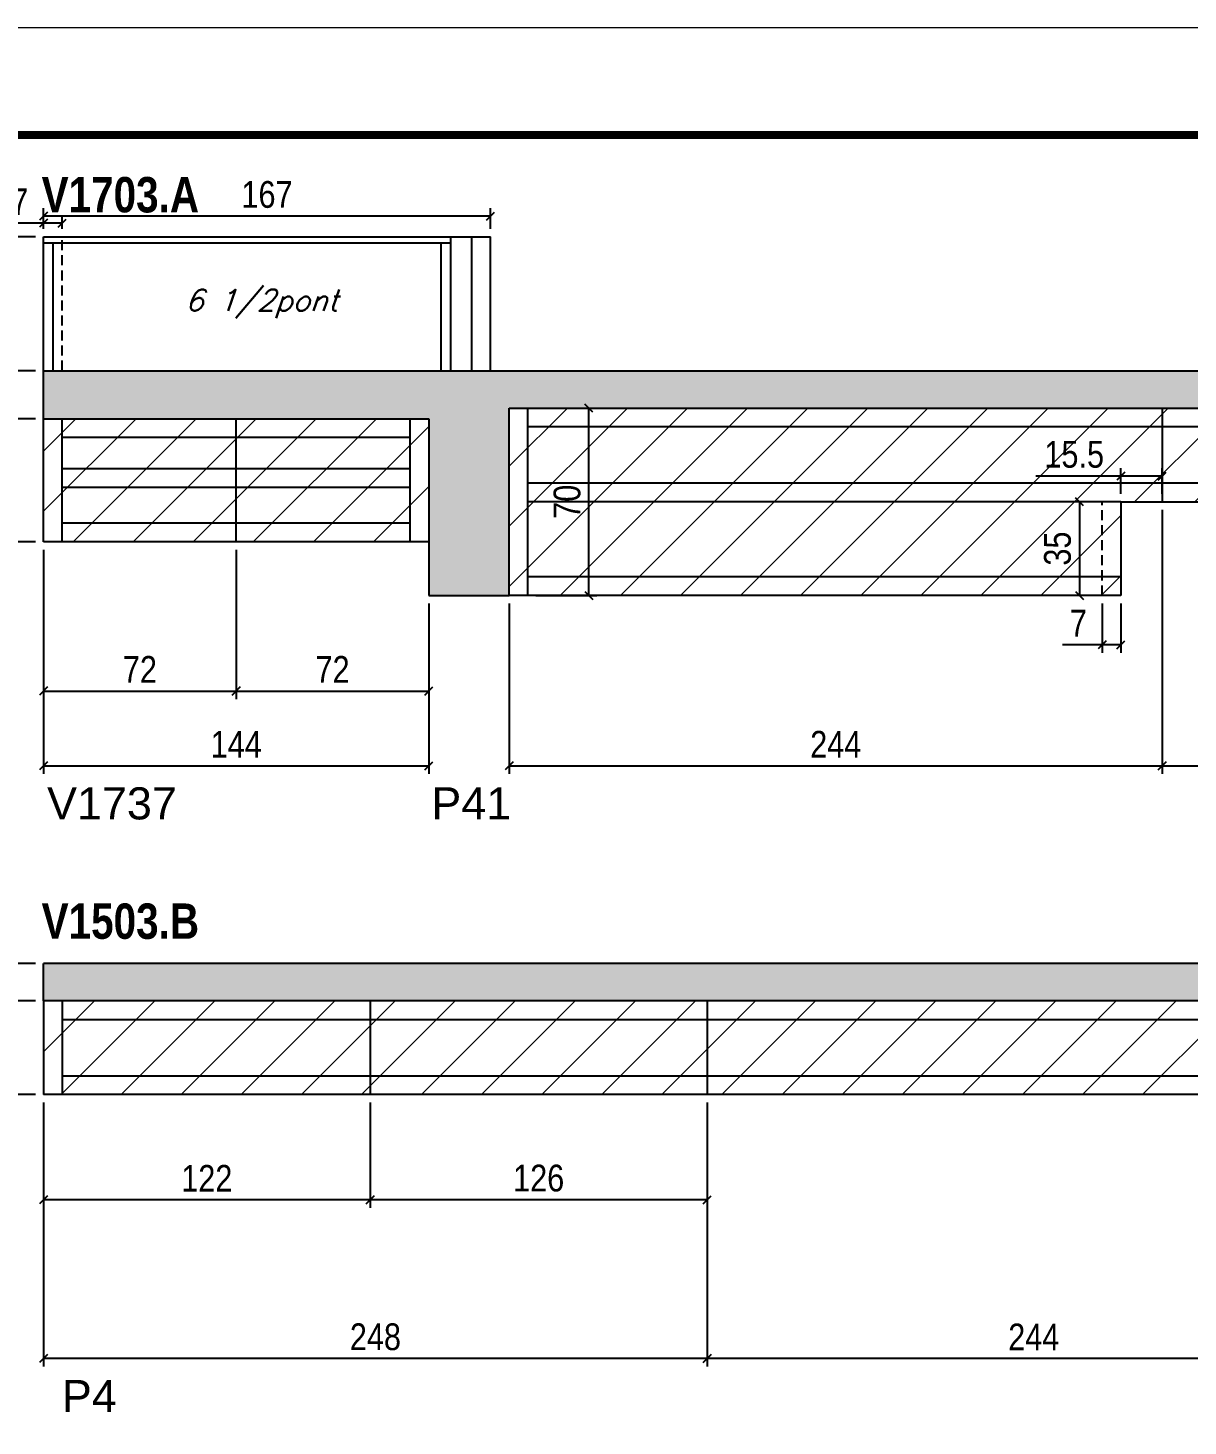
# Model space of a CAD drawing. Extents: x 3309 to 10008, y -2522 to 14608.
# Drawn here: x 8491 to 8924, y 12937 to 13459 of the extents above; entities that cross this region are included whole.
import ezdxf

# ---------------------------------------------------------------- set-up
doc = ezdxf.new("R2010")
doc.units = 0
doc.linetypes.add('DASHED', pattern=[0.75, 0.5, -0.25])
doc.linetypes.add('HIDDEN', pattern=[0.375, 0.25, -0.125])
for name, color, linetype in [('5', 5, 'Continuous'), ('COTA', 241, 'Continuous'), ('NOMENCLATURA', 7, 'Continuous'), ('Painéis', 200, 'Continuous'), ('SARR_2.2x7', 40, 'Continuous'), ('SARR_3.5x7', 81, 'Continuous'), ('texto', 7, 'Continuous')]:
    doc.layers.add(name, color=color, linetype=linetype)
for name, color, linetype, lineweight in [('Folhas', 255, 'Continuous', 9), ('Hachura', 251, 'Continuous', 9), ('SARRAFO DE PRESSAO', 251, 'DASHED', 9)]:
    doc.layers.add(name, color=color, linetype=linetype, lineweight=lineweight)
doc.styles.add('COTA TECNICA', font='techl___.ttf', dxfattribs={"height": 10})
doc.styles.add('Romans', font='romans.shx')
doc.styles.get("Standard").update_dxf_attribs({"font": 'arial.ttf'})
doc.styles.add('TECNICA', font='techb___.ttf', dxfattribs={"height": 10})
doc.dimstyles.new('PAINEL', dxfattribs={"dimtxt": 10, "dimasz": 3, "dimexe": 3, "dimexo": 3, "dimgap": 3, "dimtad": 1, "dimdec": 1, "dimzin": 12, "dimdsep": 46, "dimtxsty": 'COTA TECNICA', "dimblk1": 'OBLIQUE', "dimblk2": 'OBLIQUE', "dimsah": 1, "dimcen": 0.9, "dimclrd": 4, "dimclre": 4, "dimclrt": 240, "dimadec": 1, "dimazin": 3, "dimtfac": 1, "dimtdec": 1, "dimtmove": 0, "dimatfit": 3, "dimfxl": 1, "dimtolj": 1, "dimtzin": 12, "dimarcsym": 0})

# ---------------------------------------------------------------- blocks, each defined once
blk = doc.blocks.new('9999999999')
at = {"layer": 'Folhas'}
blk.add_lwpolyline([(98138.98, 34190.21), (99623.98, 34190.21), (99623.98, 35240.21), (98138.98, 35240.21)], close=True, dxfattribs=at)
at = {"layer": 'Folhas', "color": 30, "const_width": 3}
blk.add_lwpolyline([(98213.98, 34230.21), (99583.98, 34230.21), (99583.98, 35200.21), (98213.98, 35200.21)], close=True, dxfattribs=at)
blk = doc.blocks.new('_Oblique')
at = {"color": 0, "linetype": 'ByBlock', "lineweight": -2}
blk.add_line((-0.5, -0.5), (0.5, 0.5), dxfattribs=at)
blk = doc.blocks.new('*D2488')
at = {"layer": 'COTA', "color": 4, "lineweight": -2, "transparency": 16777216}
for p, q in [((8493.64, 13313.19), (8479.92, 13313.19)), ((8482.92, 13267.19), (8482.92, 13313.19)), ((8493.64, 13267.19), (8479.92, 13267.19))]:
    blk.add_line(p, q, dxfattribs=at)
at = {"layer": 'Defpoints', "color": 0, "transparency": 16777216}
for p in [(8482.92, 13313.19), (8496.64, 13313.19), (8496.64, 13267.19)]:
    blk.add_point(p, dxfattribs=at)
at = {"layer": 'COTA', "color": 4, "lineweight": -2, "transparency": 16777216, "xscale": 3, "yscale": 3, "zscale": 3}
for p, rotation in [((8482.92, 13313.19), 90), ((8482.92, 13267.19), 270)]:
    blk.add_blockref('_Oblique', p, dxfattribs=dict(at, rotation=rotation))
at = {"layer": 'COTA', "color": 240, "transparency": 16777216, "insert": (8474.82, 13290.19), "char_height": 10, "attachment_point": 5, "rotation": 90, "style": 'COTA TECNICA'}
blk.add_mtext('\\A1;46', dxfattribs=at)
blk = doc.blocks.new('*D2489')
at = {"layer": 'COTA', "color": 4, "lineweight": -2, "transparency": 16777216}
for p, q in [((8496.64, 13264.19), (8496.64, 13180.47)), ((8640.64, 13244.19), (8640.64, 13180.47)), ((8496.64, 13183.47), (8640.64, 13183.47))]:
    blk.add_line(p, q, dxfattribs=at)
at = {"layer": 'Defpoints', "color": 0, "transparency": 16777216}
for p in [(8496.64, 13267.19), (8640.64, 13247.19), (8640.64, 13183.47)]:
    blk.add_point(p, dxfattribs=at)
at = {"layer": 'COTA', "color": 4, "lineweight": -2, "transparency": 16777216, "xscale": 3, "yscale": 3, "zscale": 3, "rotation": 180}
blk.add_blockref('_Oblique', (8496.64, 13183.47), dxfattribs=at)
at = {"layer": 'COTA', "color": 4, "lineweight": -2, "transparency": 16777216, "xscale": 3, "yscale": 3, "zscale": 3}
blk.add_blockref('_Oblique', (8640.64, 13183.47), dxfattribs=at)
at = {"layer": 'COTA', "color": 240, "transparency": 16777216, "insert": (8568.64, 13191.55), "char_height": 10, "attachment_point": 5, "style": 'COTA TECNICA'}
blk.add_mtext('\\A1;144', dxfattribs=at)
blk = doc.blocks.new('*D2490')
at = {"layer": 'COTA', "color": 4, "lineweight": -2, "transparency": 16777216}
for p, q in [((8493.64, 13331.19), (8479.92, 13331.19)), ((8482.92, 13313.19), (8482.92, 13331.19)), ((8493.64, 13313.19), (8479.92, 13313.19))]:
    blk.add_line(p, q, dxfattribs=at)
at = {"layer": 'Defpoints', "color": 0, "transparency": 16777216}
for p in [(8482.92, 13331.19), (8496.64, 13331.19), (8496.64, 13313.19)]:
    blk.add_point(p, dxfattribs=at)
at = {"layer": 'COTA', "color": 4, "lineweight": -2, "transparency": 16777216, "xscale": 3, "yscale": 3, "zscale": 3}
for p, rotation in [((8482.92, 13331.19), 90), ((8482.92, 13313.19), 270)]:
    blk.add_blockref('_Oblique', p, dxfattribs=dict(at, rotation=rotation))
at = {"layer": 'COTA', "color": 240, "transparency": 16777216, "insert": (8474.83, 13322.19), "char_height": 10, "attachment_point": 5, "rotation": 90, "style": 'COTA TECNICA'}
blk.add_mtext('\\A1;18', dxfattribs=at)
blk = doc.blocks.new('*D2491')
at = {"layer": 'COTA', "color": 4, "lineweight": -2, "transparency": 16777216}
for p, q in [((8493.64, 13381.19), (8455.75, 13381.19)), ((8458.75, 13267.19), (8458.75, 13381.19)), ((8493.64, 13267.19), (8455.75, 13267.19))]:
    blk.add_line(p, q, dxfattribs=at)
at = {"layer": 'Defpoints', "color": 0, "transparency": 16777216}
for p in [(8458.75, 13381.19), (8496.64, 13381.19), (8496.64, 13267.19)]:
    blk.add_point(p, dxfattribs=at)
at = {"layer": 'COTA', "color": 4, "lineweight": -2, "transparency": 16777216, "xscale": 3, "yscale": 3, "zscale": 3}
for p, rotation in [((8458.75, 13381.19), 90), ((8458.75, 13267.19), 270)]:
    blk.add_blockref('_Oblique', p, dxfattribs=dict(at, rotation=rotation))
at = {"layer": 'COTA', "color": 240, "transparency": 16777216, "insert": (8450.67, 13324.19), "char_height": 10, "attachment_point": 5, "rotation": 90, "style": 'COTA TECNICA'}
blk.add_mtext('\\A1;114', dxfattribs=at)
blk = doc.blocks.new('*D2492')
at = {"layer": 'COTA', "color": 4, "lineweight": -2, "transparency": 16777216}
for p, q in [((8496.64, 13264.19), (8496.64, 13208.46)), ((8568.64, 13264.19), (8568.64, 13208.46)), ((8496.64, 13211.46), (8568.64, 13211.46))]:
    blk.add_line(p, q, dxfattribs=at)
at = {"layer": 'Defpoints', "color": 0, "transparency": 16777216}
for p in [(8496.64, 13267.19), (8568.64, 13267.19), (8568.64, 13211.46)]:
    blk.add_point(p, dxfattribs=at)
at = {"layer": 'COTA', "color": 4, "lineweight": -2, "transparency": 16777216, "xscale": 3, "yscale": 3, "zscale": 3, "rotation": 180}
blk.add_blockref('_Oblique', (8496.64, 13211.46), dxfattribs=at)
at = {"layer": 'COTA', "color": 4, "lineweight": -2, "transparency": 16777216, "xscale": 3, "yscale": 3, "zscale": 3}
blk.add_blockref('_Oblique', (8568.64, 13211.46), dxfattribs=at)
at = {"layer": 'COTA', "color": 240, "transparency": 16777216, "insert": (8532.64, 13219.53), "char_height": 10, "attachment_point": 5, "style": 'COTA TECNICA'}
blk.add_mtext('\\A1;72', dxfattribs=at)
blk = doc.blocks.new('*D2493')
at = {"layer": 'COTA', "color": 4, "lineweight": -2, "transparency": 16777216}
for p, q in [((8568.64, 13264.19), (8568.64, 13208.46)), ((8640.64, 13244.19), (8640.64, 13208.46)), ((8568.64, 13211.46), (8640.64, 13211.46))]:
    blk.add_line(p, q, dxfattribs=at)
at = {"layer": 'Defpoints', "color": 0, "transparency": 16777216}
for p in [(8568.64, 13267.19), (8640.64, 13247.19), (8640.64, 13211.46)]:
    blk.add_point(p, dxfattribs=at)
at = {"layer": 'COTA', "color": 4, "lineweight": -2, "transparency": 16777216, "xscale": 3, "yscale": 3, "zscale": 3, "rotation": 180}
blk.add_blockref('_Oblique', (8568.64, 13211.46), dxfattribs=at)
at = {"layer": 'COTA', "color": 4, "lineweight": -2, "transparency": 16777216, "xscale": 3, "yscale": 3, "zscale": 3}
blk.add_blockref('_Oblique', (8640.64, 13211.46), dxfattribs=at)
at = {"layer": 'COTA', "color": 240, "transparency": 16777216, "insert": (8604.64, 13219.53), "char_height": 10, "attachment_point": 5, "style": 'COTA TECNICA'}
blk.add_mtext('\\A1;72', dxfattribs=at)
blk = doc.blocks.new('*D2494')
at = {"layer": 'COTA', "color": 4, "lineweight": -2, "transparency": 16777216}
for p, q in [((8914.64, 13279.19), (8914.64, 13180.47)), ((8670.64, 13244.19), (8670.64, 13180.47)), ((8670.64, 13183.47), (8914.64, 13183.47))]:
    blk.add_line(p, q, dxfattribs=at)
at = {"layer": 'Defpoints', "color": 0, "transparency": 16777216}
for p in [(8914.64, 13282.19), (8670.64, 13247.19), (8914.64, 13183.47)]:
    blk.add_point(p, dxfattribs=at)
at = {"layer": 'COTA', "color": 4, "lineweight": -2, "transparency": 16777216, "xscale": 3, "yscale": 3, "zscale": 3, "rotation": 180}
blk.add_blockref('_Oblique', (8670.64, 13183.47), dxfattribs=at)
at = {"layer": 'COTA', "color": 4, "lineweight": -2, "transparency": 16777216, "xscale": 3, "yscale": 3, "zscale": 3}
blk.add_blockref('_Oblique', (8914.64, 13183.47), dxfattribs=at)
at = {"layer": 'COTA', "color": 240, "transparency": 16777216, "insert": (8792.64, 13191.55), "char_height": 10, "attachment_point": 5, "style": 'COTA TECNICA'}
blk.add_mtext('\\A1;244', dxfattribs=at)
blk = doc.blocks.new('*D2495')
at = {"layer": 'COTA', "color": 4, "lineweight": -2, "transparency": 16777216}
for p, q in [((8914.64, 13279.19), (8914.64, 13180.47)), ((9158.64, 13279.19), (9158.64, 13180.47)), ((8914.64, 13183.47), (9158.64, 13183.47))]:
    blk.add_line(p, q, dxfattribs=at)
at = {"layer": 'Defpoints', "color": 0, "transparency": 16777216}
for p in [(8914.64, 13282.19), (9158.64, 13282.19), (9158.64, 13183.47)]:
    blk.add_point(p, dxfattribs=at)
at = {"layer": 'COTA', "color": 4, "lineweight": -2, "transparency": 16777216, "xscale": 3, "yscale": 3, "zscale": 3, "rotation": 180}
blk.add_blockref('_Oblique', (8914.64, 13183.47), dxfattribs=at)
at = {"layer": 'COTA', "color": 4, "lineweight": -2, "transparency": 16777216, "xscale": 3, "yscale": 3, "zscale": 3}
blk.add_blockref('_Oblique', (9158.64, 13183.47), dxfattribs=at)
at = {"layer": 'COTA', "color": 240, "transparency": 16777216, "insert": (9036.64, 13191.55), "char_height": 10, "attachment_point": 5, "style": 'COTA TECNICA'}
blk.add_mtext('\\A1;244', dxfattribs=at)
blk = doc.blocks.new('*D2497')
at = {"layer": 'COTA', "color": 4, "lineweight": -2, "transparency": 16777216}
for p, q in [((8899.14, 13285.19), (8899.14, 13294.75)), ((8914.64, 13285.19), (8914.64, 13294.75)), ((8899.14, 13291.75), (8867.35, 13291.75)), ((8914.64, 13291.75), (8899.14, 13291.75))]:
    blk.add_line(p, q, dxfattribs=at)
at = {"layer": 'Defpoints', "color": 0, "transparency": 16777216}
for p in [(8899.14, 13291.75), (8899.14, 13282.19), (8914.64, 13282.19)]:
    blk.add_point(p, dxfattribs=at)
at = {"layer": 'COTA', "color": 4, "lineweight": -2, "transparency": 16777216, "xscale": 3, "yscale": 3, "zscale": 3, "rotation": 180}
blk.add_blockref('_Oblique', (8899.14, 13291.75), dxfattribs=at)
at = {"layer": 'COTA', "color": 4, "lineweight": -2, "transparency": 16777216, "xscale": 3, "yscale": 3, "zscale": 3}
blk.add_blockref('_Oblique', (8914.64, 13291.75), dxfattribs=at)
at = {"layer": 'COTA', "color": 240, "transparency": 16777216, "insert": (8881.74, 13299.86), "char_height": 10, "attachment_point": 5, "style": 'COTA TECNICA'}
blk.add_mtext('\\A1;15.5', dxfattribs=at)
blk = doc.blocks.new('*D2498')
at = {"layer": 'COTA', "color": 4, "lineweight": -2, "transparency": 16777216}
for p, q in [((8892.14, 13244.19), (8892.14, 13225.73)), ((8899.14, 13244.19), (8899.14, 13225.73)), ((8892.14, 13228.73), (8877.41, 13228.73)), ((8899.14, 13228.73), (8892.14, 13228.73))]:
    blk.add_line(p, q, dxfattribs=at)
at = {"layer": 'Defpoints', "color": 0, "transparency": 16777216}
for p in [(8892.14, 13247.19), (8899.14, 13247.19), (8892.14, 13228.73)]:
    blk.add_point(p, dxfattribs=at)
at = {"layer": 'COTA', "color": 4, "lineweight": -2, "transparency": 16777216, "xscale": 3, "yscale": 3, "zscale": 3, "rotation": 180}
blk.add_blockref('_Oblique', (8892.14, 13228.73), dxfattribs=at)
at = {"layer": 'COTA', "color": 4, "lineweight": -2, "transparency": 16777216, "xscale": 3, "yscale": 3, "zscale": 3}
blk.add_blockref('_Oblique', (8899.14, 13228.73), dxfattribs=at)
at = {"layer": 'COTA', "color": 240, "transparency": 16777216, "insert": (8883.27, 13236.8), "char_height": 10, "attachment_point": 5, "style": 'COTA TECNICA'}
blk.add_mtext('\\A1;7', dxfattribs=at)
blk = doc.blocks.new('*D2499')
at = {"layer": 'COTA', "color": 4, "lineweight": -2, "transparency": 16777216}
for p, q in [((8889.14, 13282.19), (8880.75, 13282.19)), ((8883.75, 13282.19), (8883.75, 13247.19)), ((8889.14, 13247.19), (8880.75, 13247.19))]:
    blk.add_line(p, q, dxfattribs=at)
at = {"layer": 'Defpoints', "color": 0, "transparency": 16777216}
for p in [(8892.14, 13282.19), (8883.75, 13247.19), (8892.14, 13247.19)]:
    blk.add_point(p, dxfattribs=at)
at = {"layer": 'COTA', "color": 4, "lineweight": -2, "transparency": 16777216, "xscale": 3, "yscale": 3, "zscale": 3}
for p, rotation in [((8883.75, 13282.19), 90), ((8883.75, 13247.19), 270)]:
    blk.add_blockref('_Oblique', p, dxfattribs=dict(at, rotation=rotation))
at = {"layer": 'COTA', "color": 240, "transparency": 16777216, "insert": (8875.53, 13264.69), "char_height": 10, "attachment_point": 5, "rotation": 90, "style": 'COTA TECNICA'}
blk.add_mtext('\\A1;35', dxfattribs=at)
blk = doc.blocks.new('*D2502')
at = {"layer": 'COTA', "color": 4, "lineweight": -2, "transparency": 16777216}
for p, q in [((8680.64, 13317.19), (8703.38, 13317.19)), ((8700.38, 13247.19), (8700.38, 13317.19)), ((8680.64, 13247.19), (8703.38, 13247.19))]:
    blk.add_line(p, q, dxfattribs=at)
at = {"layer": 'Defpoints', "color": 0, "transparency": 16777216}
for p in [(8677.64, 13317.19), (8700.38, 13317.19), (8677.64, 13247.19)]:
    blk.add_point(p, dxfattribs=at)
at = {"layer": 'COTA', "color": 4, "lineweight": -2, "transparency": 16777216, "xscale": 3, "yscale": 3, "zscale": 3}
for p, rotation in [((8700.38, 13317.19), 90), ((8700.38, 13247.19), 270)]:
    blk.add_blockref('_Oblique', p, dxfattribs=dict(at, rotation=rotation))
at = {"layer": 'COTA', "color": 240, "transparency": 16777216, "insert": (8692.28, 13282.19), "char_height": 10, "attachment_point": 5, "rotation": 90, "style": 'COTA TECNICA'}
blk.add_mtext('\\A1;70', dxfattribs=at)
blk = doc.blocks.new('*D2473')
at = {"layer": 'COTA', "color": 4, "lineweight": -2, "transparency": 16777216}
for p, q in [((8744.64, 13057.65), (8744.64, 12958.94)), ((8988.64, 13057.65), (8988.64, 12958.94)), ((8988.64, 12961.94), (8744.64, 12961.94))]:
    blk.add_line(p, q, dxfattribs=at)
at = {"layer": 'Defpoints', "color": 0, "transparency": 16777216}
for p in [(8744.64, 13060.65), (8988.64, 13060.65), (8744.64, 12961.94)]:
    blk.add_point(p, dxfattribs=at)
at = {"layer": 'COTA', "color": 4, "lineweight": -2, "transparency": 16777216, "xscale": 3, "yscale": 3, "zscale": 3, "rotation": 180}
blk.add_blockref('_Oblique', (8744.64, 12961.94), dxfattribs=at)
at = {"layer": 'COTA', "color": 4, "lineweight": -2, "transparency": 16777216, "xscale": 3, "yscale": 3, "zscale": 3}
blk.add_blockref('_Oblique', (8988.64, 12961.94), dxfattribs=at)
at = {"layer": 'COTA', "color": 240, "transparency": 16777216, "insert": (8866.64, 12970.01), "char_height": 10, "attachment_point": 5, "style": 'COTA TECNICA'}
blk.add_mtext('\\A1;244', dxfattribs=at)
blk = doc.blocks.new('*D2474')
at = {"layer": 'COTA', "color": 4, "lineweight": -2, "transparency": 16777216}
for p, q in [((8496.64, 13057.65), (8496.64, 12958.94)), ((8744.64, 13057.65), (8744.64, 12958.94)), ((8744.64, 12961.94), (8496.64, 12961.94))]:
    blk.add_line(p, q, dxfattribs=at)
at = {"layer": 'Defpoints', "color": 0, "transparency": 16777216}
for p in [(8496.64, 13060.65), (8744.64, 13060.65), (8496.64, 12961.94)]:
    blk.add_point(p, dxfattribs=at)
at = {"layer": 'COTA', "color": 4, "lineweight": -2, "transparency": 16777216, "xscale": 3, "yscale": 3, "zscale": 3, "rotation": 180}
blk.add_blockref('_Oblique', (8496.64, 12961.94), dxfattribs=at)
at = {"layer": 'COTA', "color": 4, "lineweight": -2, "transparency": 16777216, "xscale": 3, "yscale": 3, "zscale": 3}
blk.add_blockref('_Oblique', (8744.64, 12961.94), dxfattribs=at)
at = {"layer": 'COTA', "color": 240, "transparency": 16777216, "insert": (8620.64, 12970.03), "char_height": 10, "attachment_point": 5, "style": 'COTA TECNICA'}
blk.add_mtext('\\A1;248', dxfattribs=at)
blk = doc.blocks.new('*D2478')
at = {"layer": 'COTA', "color": 4, "lineweight": -2, "transparency": 16777216}
for p, q in [((8618.64, 13057.65), (8618.64, 13018.24)), ((8744.64, 13057.65), (8744.64, 13018.24)), ((8744.64, 13021.24), (8618.64, 13021.24))]:
    blk.add_line(p, q, dxfattribs=at)
at = {"layer": 'Defpoints', "color": 0, "transparency": 16777216}
for p in [(8618.64, 13060.65), (8744.64, 13060.65), (8618.64, 13021.24)]:
    blk.add_point(p, dxfattribs=at)
at = {"layer": 'COTA', "color": 4, "lineweight": -2, "transparency": 16777216, "xscale": 3, "yscale": 3, "zscale": 3, "rotation": 180}
blk.add_blockref('_Oblique', (8618.64, 13021.24), dxfattribs=at)
at = {"layer": 'COTA', "color": 4, "lineweight": -2, "transparency": 16777216, "xscale": 3, "yscale": 3, "zscale": 3}
blk.add_blockref('_Oblique', (8744.64, 13021.24), dxfattribs=at)
at = {"layer": 'COTA', "color": 240, "transparency": 16777216, "insert": (8681.64, 13029.34), "char_height": 10, "attachment_point": 5, "style": 'COTA TECNICA'}
blk.add_mtext('\\A1;126', dxfattribs=at)
blk = doc.blocks.new('*D2479')
at = {"layer": 'COTA', "color": 4, "lineweight": -2, "transparency": 16777216}
for p, q in [((8496.64, 13057.65), (8496.64, 13018.24)), ((8618.64, 13057.65), (8618.64, 13018.24)), ((8618.64, 13021.24), (8496.64, 13021.24))]:
    blk.add_line(p, q, dxfattribs=at)
at = {"layer": 'Defpoints', "color": 0, "transparency": 16777216}
for p in [(8496.64, 13060.65), (8618.64, 13060.65), (8496.64, 13021.24)]:
    blk.add_point(p, dxfattribs=at)
at = {"layer": 'COTA', "color": 4, "lineweight": -2, "transparency": 16777216, "xscale": 3, "yscale": 3, "zscale": 3, "rotation": 180}
blk.add_blockref('_Oblique', (8496.64, 13021.24), dxfattribs=at)
at = {"layer": 'COTA', "color": 4, "lineweight": -2, "transparency": 16777216, "xscale": 3, "yscale": 3, "zscale": 3}
blk.add_blockref('_Oblique', (8618.64, 13021.24), dxfattribs=at)
at = {"layer": 'COTA', "color": 240, "transparency": 16777216, "insert": (8557.64, 13029.3), "char_height": 10, "attachment_point": 5, "style": 'COTA TECNICA'}
blk.add_mtext('\\A1;122', dxfattribs=at)
blk = doc.blocks.new('*D2481')
at = {"layer": 'COTA', "color": 4, "lineweight": -2, "transparency": 16777216}
for p, q in [((8493.64, 13095.65), (8479.2, 13095.65)), ((8482.2, 13095.65), (8482.2, 13060.65)), ((8493.64, 13060.65), (8479.2, 13060.65))]:
    blk.add_line(p, q, dxfattribs=at)
at = {"layer": 'Defpoints', "color": 0, "transparency": 16777216}
for p in [(8496.64, 13095.65), (8482.2, 13060.65), (8496.64, 13060.65)]:
    blk.add_point(p, dxfattribs=at)
at = {"layer": 'COTA', "color": 4, "lineweight": -2, "transparency": 16777216, "xscale": 3, "yscale": 3, "zscale": 3}
for p, rotation in [((8482.2, 13095.65), 90), ((8482.2, 13060.65), 270)]:
    blk.add_blockref('_Oblique', p, dxfattribs=dict(at, rotation=rotation))
at = {"layer": 'COTA', "color": 240, "transparency": 16777216, "insert": (8473.99, 13078.15), "char_height": 10, "attachment_point": 5, "rotation": 90, "style": 'COTA TECNICA'}
blk.add_mtext('\\A1;35', dxfattribs=at)
blk = doc.blocks.new('*D2482')
at = {"layer": 'COTA', "color": 4, "lineweight": -2, "transparency": 16777216}
for p, q in [((8482.2, 13109.65), (8482.2, 13128.77)), ((8493.64, 13109.65), (8479.2, 13109.65)), ((8482.2, 13095.65), (8482.2, 13109.65)), ((8493.64, 13095.65), (8479.2, 13095.65))]:
    blk.add_line(p, q, dxfattribs=at)
at = {"layer": 'Defpoints', "color": 0, "transparency": 16777216}
for p in [(8482.2, 13109.65), (8496.64, 13109.65), (8496.64, 13095.65)]:
    blk.add_point(p, dxfattribs=at)
at = {"layer": 'COTA', "color": 4, "lineweight": -2, "transparency": 16777216, "xscale": 3, "yscale": 3, "zscale": 3}
for p, rotation in [((8482.2, 13109.65), 90), ((8482.2, 13095.65), 270)]:
    blk.add_blockref('_Oblique', p, dxfattribs=dict(at, rotation=rotation))
at = {"layer": 'COTA', "color": 240, "transparency": 16777216, "insert": (8474.13, 13120.71), "char_height": 10, "attachment_point": 5, "rotation": 90, "style": 'COTA TECNICA'}
blk.add_mtext('\\A1;14', dxfattribs=at)
blk = doc.blocks.new('*D2483')
at = {"layer": 'COTA', "color": 4, "lineweight": -2, "transparency": 16777216}
for p, q in [((8493.64, 13109.65), (8453.51, 13109.65)), ((8456.51, 13060.65), (8456.51, 13109.65)), ((8493.64, 13060.65), (8453.51, 13060.65))]:
    blk.add_line(p, q, dxfattribs=at)
at = {"layer": 'Defpoints', "color": 0, "transparency": 16777216}
for p in [(8456.51, 13109.65), (8496.64, 13109.65), (8496.64, 13060.65)]:
    blk.add_point(p, dxfattribs=at)
at = {"layer": 'COTA', "color": 4, "lineweight": -2, "transparency": 16777216, "xscale": 3, "yscale": 3, "zscale": 3}
for p, rotation in [((8456.51, 13109.65), 90), ((8456.51, 13060.65), 270)]:
    blk.add_blockref('_Oblique', p, dxfattribs=dict(at, rotation=rotation))
at = {"layer": 'COTA', "color": 240, "transparency": 16777216, "insert": (8448.41, 13085.15), "char_height": 10, "attachment_point": 5, "rotation": 90, "style": 'COTA TECNICA'}
blk.add_mtext('\\A1;49', dxfattribs=at)
blk = doc.blocks.new('*D2510')
at = {"layer": 'COTA', "color": 4, "lineweight": -2, "transparency": 16777216}
for p, q in [((8493.64, 13381.19), (8479.92, 13381.19)), ((8482.92, 13331.19), (8482.92, 13381.19)), ((8493.64, 13331.19), (8479.92, 13331.19))]:
    blk.add_line(p, q, dxfattribs=at)
at = {"layer": 'Defpoints', "color": 0, "transparency": 16777216}
for p in [(8482.92, 13381.19), (8496.64, 13381.19), (8496.64, 13331.19)]:
    blk.add_point(p, dxfattribs=at)
at = {"layer": 'COTA', "color": 4, "lineweight": -2, "transparency": 16777216, "xscale": 3, "yscale": 3, "zscale": 3}
for p, rotation in [((8482.92, 13381.19), 90), ((8482.92, 13331.19), 270)]:
    blk.add_blockref('_Oblique', p, dxfattribs=dict(at, rotation=rotation))
at = {"layer": 'COTA', "color": 240, "transparency": 16777216, "insert": (8474.81, 13356.19), "char_height": 10, "attachment_point": 5, "rotation": 90, "style": 'COTA TECNICA'}
blk.add_mtext('\\A1;50', dxfattribs=at)
blk = doc.blocks.new('*D2511')
at = {"layer": 'COTA', "color": 4, "lineweight": -2, "transparency": 16777216}
for p, q in [((8496.64, 13384.19), (8496.64, 13389.27)), ((8503.64, 13384.19), (8503.64, 13389.27)), ((8496.64, 13386.27), (8481.91, 13386.27)), ((8503.64, 13386.27), (8496.64, 13386.27))]:
    blk.add_line(p, q, dxfattribs=at)
at = {"layer": 'Defpoints', "color": 0, "transparency": 16777216}
for p in [(8496.64, 13386.27), (8496.64, 13381.19), (8503.64, 13381.19)]:
    blk.add_point(p, dxfattribs=at)
at = {"layer": 'COTA', "color": 4, "lineweight": -2, "transparency": 16777216, "xscale": 3, "yscale": 3, "zscale": 3, "rotation": 180}
blk.add_blockref('_Oblique', (8496.64, 13386.27), dxfattribs=at)
at = {"layer": 'COTA', "color": 4, "lineweight": -2, "transparency": 16777216, "xscale": 3, "yscale": 3, "zscale": 3}
blk.add_blockref('_Oblique', (8503.64, 13386.27), dxfattribs=at)
at = {"layer": 'COTA', "color": 240, "transparency": 16777216, "insert": (8487.77, 13394.35), "char_height": 10, "attachment_point": 5, "style": 'COTA TECNICA'}
blk.add_mtext('\\A1;7', dxfattribs=at)
blk = doc.blocks.new('*D2512')
at = {"layer": 'COTA', "color": 4, "lineweight": -2, "transparency": 16777216}
for p, q in [((8496.64, 13384.19), (8496.64, 13391.89)), ((8663.64, 13388.89), (8496.64, 13388.89)), ((8663.64, 13384.19), (8663.64, 13391.89))]:
    blk.add_line(p, q, dxfattribs=at)
at = {"layer": 'Defpoints', "color": 0, "transparency": 16777216}
for p in [(8496.64, 13388.89), (8496.64, 13381.19), (8663.64, 13381.19)]:
    blk.add_point(p, dxfattribs=at)
at = {"layer": 'COTA', "color": 4, "lineweight": -2, "transparency": 16777216, "xscale": 3, "yscale": 3, "zscale": 3, "rotation": 180}
blk.add_blockref('_Oblique', (8496.64, 13388.89), dxfattribs=at)
at = {"layer": 'COTA', "color": 4, "lineweight": -2, "transparency": 16777216, "xscale": 3, "yscale": 3, "zscale": 3}
blk.add_blockref('_Oblique', (8663.64, 13388.89), dxfattribs=at)
at = {"layer": 'COTA', "color": 240, "transparency": 16777216, "insert": (8580.14, 13396.99), "char_height": 10, "attachment_point": 5, "style": 'COTA TECNICA'}
blk.add_mtext('\\A1;167', dxfattribs=at)

msp = doc.modelspace()

# ---------------------------------------------------------------- hatches: boundary and pattern name
at = {"layer": 'COTA'}
h = msp.add_hatch(dxfattribs=at)
h.set_pattern_fill('AR-CONC', color=256, scale=0.03)
h.set_pattern_definition([(50, (-49.0637, -42.8276), (5.4655401, -0.4781726), [0.5715, -6.2865]), (355, (-49.0637, -42.8276), (-1.0573026, 5.7317054), [0.4572, -5.0292175]), (100.451445, (-48.608, -42.8675), (4.4082374, 5.2535326), [0.4857003, -5.3427073]), (46.1842, (-49.0637, -41.3036), (8.1323712, -1.2612698), [0.85725, -9.42975]), (96.63556, (-48.386, -41.409), (7.122124, 7.4227837), [0.7285507, -8.0140682]), (351.18415, (-49.064, -41.304), (7.122124, 7.4227837), [0.685799, -7.543792]), (21, (-48.3017, -41.6846), (4.5484317, -3.067956), [0.5715, -6.2865]), (326, (-48.3017, -41.6846), (1.8540609, 5.525639), [0.4572, -5.0292]), (71.451445, (-47.9226, -41.9403), (6.4024926, 2.457683), [0.4857003, -5.3426981]), (37.5, (-49.0637, -42.8276), (0.0926581, 2.53665117), [0, -4.96824, 0, -5.1054, 0, -5.04825]), (7.5, (-49.0637, -42.8276), (2.00458988, 3.00541724), [0, -2.91084, 0, -4.85394, 0, -1.92405]), (327.5, (-50.763, -42.8276), (4.06771786, -0.17186232), [0, -1.905, 0, -5.9436, 0, -7.8867]), (317.5, (-51.525, -42.8276), (4.44387544, 0.7627947), [0, -2.4765, 0, -3.94716, 0, -5.6007])])
h.paths.add_polyline_path([(8640.64, 13267.19), (8640.64, 13247.19), (8670.64, 13247.19), (8670.64, 13317.19), (9406.64, 13317.19), (9406.64, 13331.19), (8496.64, 13331.19), (8496.64, 13313.19), (8640.64, 13313.19)])
h = msp.add_hatch(dxfattribs=at)
h.set_pattern_fill('AR-CONC', color=256, scale=0.03)
h.set_pattern_definition([(50, (0, -42.8276), (5.4655401, -0.4781726), [0.5715, -6.2865]), (355, (0, -42.8276), (-1.0573026, 5.7317054), [0.4572, -5.0292175]), (100.451445, (0.4555, -42.8675), (4.4082374, 5.2535326), [0.4857003, -5.3427073]), (46.1842, (0, -41.3036), (8.1323712, -1.2612698), [0.85725, -9.42975]), (96.63556, (0.678, -41.409), (7.122124, 7.4227837), [0.7285507, -8.0140682]), (351.18415, (0, -41.304), (7.122124, 7.4227837), [0.685799, -7.543792]), (21, (0.762, -41.6846), (4.5484317, -3.067956), [0.5715, -6.2865]), (326, (0.762, -41.6846), (1.8540609, 5.525639), [0.4572, -5.0292]), (71.451445, (1.141, -41.9403), (6.4024926, 2.457683), [0.4857003, -5.3426981]), (37.5, (0, -42.8276), (0.0926581, 2.53665117), [0, -4.96824, 0, -5.1054, 0, -5.04825]), (7.5, (0, -42.8276), (2.00458988, 3.00541724), [0, -2.91084, 0, -4.85394, 0, -1.92405]), (327.5, (-1.6993, -42.8276), (4.06771786, -0.17186232), [0, -1.905, 0, -5.9436, 0, -7.8867]), (317.5, (-2.4613, -42.8276), (4.44387544, 0.7627947), [0, -2.4765, 0, -3.94716, 0, -5.6007])])
h.paths.add_polyline_path([(9232.64, 13025.65), (9262.64, 13025.65), (9262.64, 13045.65), (9262.64, 13109.65), (8496.64, 13109.65), (8496.64, 13095.65), (9232.64, 13095.65)])
at = {"layer": 'Hachura', "linetype": 'ByBlock'}
h = msp.add_hatch(dxfattribs=at)
h.set_pattern_fill('ANSI31', color=256, scale=5)
h.paths.add_polyline_path([(8568.64, 13267.19), (8568.64, 13313.19), (8496.64, 13313.19), (8496.64, 13267.19)])
h.paths.add_polyline_path([(8640.64, 13267.19), (8640.64, 13313.19), (8568.64, 13313.19), (8568.64, 13267.19)])
h.paths.add_polyline_path([(8670.64, 13317.19), (8670.64, 13247.19), (8899.14, 13247.19), (8899.14, 13282.19), (8914.64, 13282.19), (8914.64, 13317.19)])
h.paths.add_polyline_path([(9158.64, 13282.19), (9158.64, 13317.19), (8914.64, 13317.19), (8914.64, 13282.19)])
h.paths.add_polyline_path([(9284.64, 13282.19), (9284.64, 13317.19), (9158.64, 13317.19), (9158.64, 13282.19)])
h.paths.add_polyline_path([(9406.64, 13282.19), (9406.64, 13317.19), (9284.64, 13317.19), (9284.64, 13282.19)])
h.paths.add_polyline_path([(9232.64, 13025.65), (9232.64, 13095.65), (8988.64, 13095.65), (8988.64, 13060.65), (9004.14, 13060.65), (9004.14, 13025.65)])
h.paths.add_polyline_path([(8988.64, 13060.65), (8988.64, 13095.65), (8744.64, 13095.65), (8744.64, 13060.65)])
h.paths.add_polyline_path([(8618.64, 13095.65), (8618.64, 13060.65), (8744.64, 13060.65), (8744.64, 13095.65)])
h.paths.add_polyline_path([(8618.64, 13060.65), (8618.64, 13095.65), (8496.64, 13095.65), (8496.64, 13060.65)])
h.paths.add_polyline_path([(8280.36, 13042.88), (8299.36, 13042.88), (8299.36, 13077.88), (8280.36, 13077.88)])

# ---------------------------------------------------------------- linework, layer by layer
at = {"layer": 'COTA'}
for p, q in [((8496.64, 13313.19), (8496.64, 13331.19)), ((8663.64, 13331.19), (9406.64, 13331.19)), ((8640.64, 13267.19), (8640.64, 13247.19)), ((8640.64, 13247.19), (8670.64, 13247.19)), ((9262.64, 13109.65), (8496.64, 13109.65)), ((8496.64, 13095.65), (8496.64, 13109.65))]:
    msp.add_line(p, q, dxfattribs=at)
at = {"layer": 'Painéis', "linetype": 'ByBlock'}
for p, q in [((8496.64, 13381.19), (8663.64, 13381.19)), ((8496.64, 13331.19), (8496.64, 13381.19)), ((8663.64, 13331.19), (8663.64, 13381.19)), ((8496.64, 13331.19), (8663.64, 13331.19)), ((8670.64, 13247.19), (8670.64, 13317.19)), ((8670.64, 13317.19), (9406.64, 13317.19)), ((8914.64, 13317.19), (8914.64, 13282.19)), ((8496.64, 13267.19), (8496.64, 13313.19)), ((8496.64, 13313.19), (8640.64, 13313.19)), ((8568.64, 13267.19), (8568.64, 13313.19)), ((8640.64, 13313.19), (8640.64, 13267.19)), ((8899.14, 13282.19), (9406.64, 13282.19)), ((8899.14, 13282.19), (8899.14, 13247.19)), ((8640.64, 13267.19), (8496.64, 13267.19)), ((8899.14, 13247.19), (8670.64, 13247.19)), ((9232.64, 13095.65), (8496.64, 13095.65)), ((8496.64, 13095.65), (8496.64, 13060.65)), ((8618.64, 13095.65), (8618.64, 13060.65)), ((8744.64, 13095.65), (8744.64, 13060.65)), ((9004.14, 13060.65), (8496.64, 13060.65))]:
    msp.add_line(p, q, dxfattribs=at)
at = {"layer": 'SARR_2.2x7', "linetype": 'Continuous'}
for p, q in [((8496.64, 13378.99), (8648.64, 13378.99)), ((8656.64, 13331.19), (8656.64, 13381.19)), ((8677.64, 13247.19), (8677.64, 13317.19)), ((8503.64, 13267.19), (8503.64, 13313.19)), ((8633.64, 13267.19), (8633.64, 13313.19)), ((8914.64, 13310.19), (8677.64, 13310.19)), ((9158.64, 13310.19), (8914.64, 13310.19)), ((8568.64, 13306.19), (8503.64, 13306.19)), ((8633.64, 13306.19), (8568.64, 13306.19)), ((8568.64, 13294.54), (8503.64, 13294.54)), ((8633.64, 13294.54), (8568.64, 13294.54)), ((8914.64, 13289.19), (8677.64, 13289.19)), ((9158.64, 13289.19), (8914.64, 13289.19)), ((8568.64, 13287.54), (8503.64, 13287.54)), ((8633.64, 13287.54), (8568.64, 13287.54)), ((8899.14, 13282.19), (8677.64, 13282.19)), ((8568.64, 13274.19), (8503.64, 13274.19)), ((8633.64, 13274.19), (8568.64, 13274.19)), ((8899.14, 13254.19), (8677.64, 13254.19)), ((8503.64, 13095.65), (8503.64, 13060.65)), ((8503.64, 13088.65), (8744.64, 13088.65)), ((8744.64, 13088.65), (8988.64, 13088.65)), ((8503.64, 13067.65), (8744.64, 13067.65)), ((8744.64, 13067.65), (8988.64, 13067.65))]:
    msp.add_line(p, q, dxfattribs=at)
at = {"layer": 'SARR_2.2x7', "linetype": 'HIDDEN', "ltscale": 15}
for p, q in [((8503.64, 13331.19), (8503.64, 13381.19)), ((8892.14, 13247.19), (8892.14, 13282.19))]:
    msp.add_line(p, q, dxfattribs=at)
at = {"layer": 'SARR_3.5x7'}
for p, q in [((8500.14, 13378.99), (8500.14, 13331.19)), ((8645.14, 13378.99), (8645.14, 13331.19)), ((8648.64, 13381.19), (8648.64, 13331.19))]:
    msp.add_line(p, q, dxfattribs=at)

# ---------------------------------------------------------------- block references
at = {"layer": 'SARRAFO DE PRESSAO', "color": 6, "linetype": 'ByBlock'}
msp.add_blockref('9999999999', (-90061.11, -21780.92), dxfattribs=at)

# ---------------------------------------------------------------- texts
at = {"layer": '5', "linetype": 'Continuous'}
for s, rotation, p in [('V1737', 360, (8497.97, 13163.46)), ('P41', 360, (8641.54, 13163.46)), ('P4', 0, (8503.5, 12941.93))]:
    msp.add_text(s, height=12, rotation=rotation, dxfattribs=at).set_placement(p)
at = {"layer": 'NOMENCLATURA', "style": 'TECNICA'}
for s, p in [('V1703.A', (8495.92, 13390.37)), ('V1503.B', (8495.92, 13118.84))]:
    msp.add_text(s, height=13.2, dxfattribs=at).set_placement(p)
at = {"layer": 'texto', "color": 2, "insert": (8578.14, 13356.19), "char_height": 8, "attachment_point": 5, "style": 'Romans'}
msp.add_mtext('{\\Q19;\\C256;6 1/2pont}', dxfattribs=at)

# ---------------------------------------------------------------- dimensions: what is measured, and where the dimension line sits
at = {"layer": 'COTA'}
for base, p1, p2, picture, middle in [((8496.64, 13386.27), (8503.64, 13381.19), (8496.64, 13381.19), '*D2511', (8487.77, 13394.35)), ((8496.64, 13388.89), (8663.64, 13381.19), (8496.64, 13381.19), '*D2512', (8580.14, 13396.99)), ((8899.14, 13291.75), (8914.64, 13282.19), (8899.14, 13282.19), '*D2497', (8881.74, 13299.86)), ((8914.64, 13183.47), (8670.64, 13247.19), (8914.64, 13282.19), '*D2494', (8792.64, 13191.55)), ((9158.64, 13183.47), (8914.64, 13282.19), (9158.64, 13282.19), '*D2495', (9036.64, 13191.55)), ((8640.64, 13183.47), (8496.64, 13267.19), (8640.64, 13247.19), '*D2489', (8568.64, 13191.55)), ((8568.64, 13211.46), (8496.64, 13267.19), (8568.64, 13267.19), '*D2492', (8532.64, 13219.53)), ((8892.14, 13228.73), (8899.14, 13247.19), (8892.14, 13247.19), '*D2498', (8883.27, 13236.8))]:
    dim = msp.add_linear_dim(base=base, p1=p1, p2=p2, dimstyle='PAINEL', dxfattribs=at)
    dim.commit()
    dim.dimension.update_dxf_attribs({"geometry": picture, "text_midpoint": middle})
for base, p1, p2, angle, picture, middle in [((8458.75, 13381.19), (8496.64, 13267.19), (8496.64, 13381.19), 90, '*D2491', (8450.67, 13324.19)), ((8482.92, 13381.19), (8496.64, 13331.19), (8496.64, 13381.19), 90, '*D2510', (8474.81, 13356.19)), ((8482.92, 13331.19), (8496.64, 13313.19), (8496.64, 13331.19), 90, '*D2490', (8474.83, 13322.19)), ((8700.38, 13317.19), (8677.64, 13247.19), (8677.64, 13317.19), 90, '*D2502', (8692.28, 13282.19)), ((8482.92, 13313.19), (8496.64, 13267.19), (8496.64, 13313.19), 90, '*D2488', (8474.82, 13290.19)), ((8883.75, 13247.19), (8892.14, 13282.19), (8892.14, 13247.19), 90, '*D2499', (8875.53, 13264.69)), ((8482.2, 13109.65), (8496.64, 13095.65), (8496.64, 13109.65), 90, '*D2482', (8474.13, 13120.71)), ((8456.51, 13109.65), (8496.64, 13060.65), (8496.64, 13109.65), 90, '*D2483', (8448.41, 13085.15)), ((8482.2, 13060.65), (8496.64, 13095.65), (8496.64, 13060.65), 90, '*D2481', (8473.99, 13078.15)), ((8618.64, 13021.24), (8744.64, 13060.65), (8618.64, 13060.65), 180, '*D2478', (8681.64, 13029.34)), ((8744.64, 12961.94), (8988.64, 13060.65), (8744.64, 13060.65), 180, '*D2473', (8866.64, 12970.01))]:
    dim = msp.add_linear_dim(base=base, p1=p1, p2=p2, angle=angle, dimstyle='PAINEL', dxfattribs=at)
    dim.commit()
    dim.dimension.update_dxf_attribs({"geometry": picture, "text_midpoint": middle})
dim = msp.add_linear_dim(base=(8640.64, 13211.46), p1=(8568.64, 13267.19), p2=(8640.64, 13247.19), dimstyle='PAINEL', override={"dimtmove": 1}, dxfattribs=at)
dim.commit()
dim.dimension.update_dxf_attribs({"geometry": '*D2493', "text_midpoint": (8604.64, 13219.53)})
for base, p1, picture, middle in [((8496.64, 12961.94), (8744.64, 13060.65), '*D2474', (8620.64, 12970.03)), ((8496.64, 13021.24), (8618.64, 13060.65), '*D2479', (8557.64, 13029.3))]:
    dim = msp.add_linear_dim(base=base, p1=p1, p2=(8496.64, 13060.65), angle=180, dimstyle='PAINEL', override={"dimtmove": 1}, dxfattribs=at)
    dim.commit()
    dim.dimension.update_dxf_attribs({"geometry": picture, "text_midpoint": middle})

doc.saveas('drawing.dxf')
